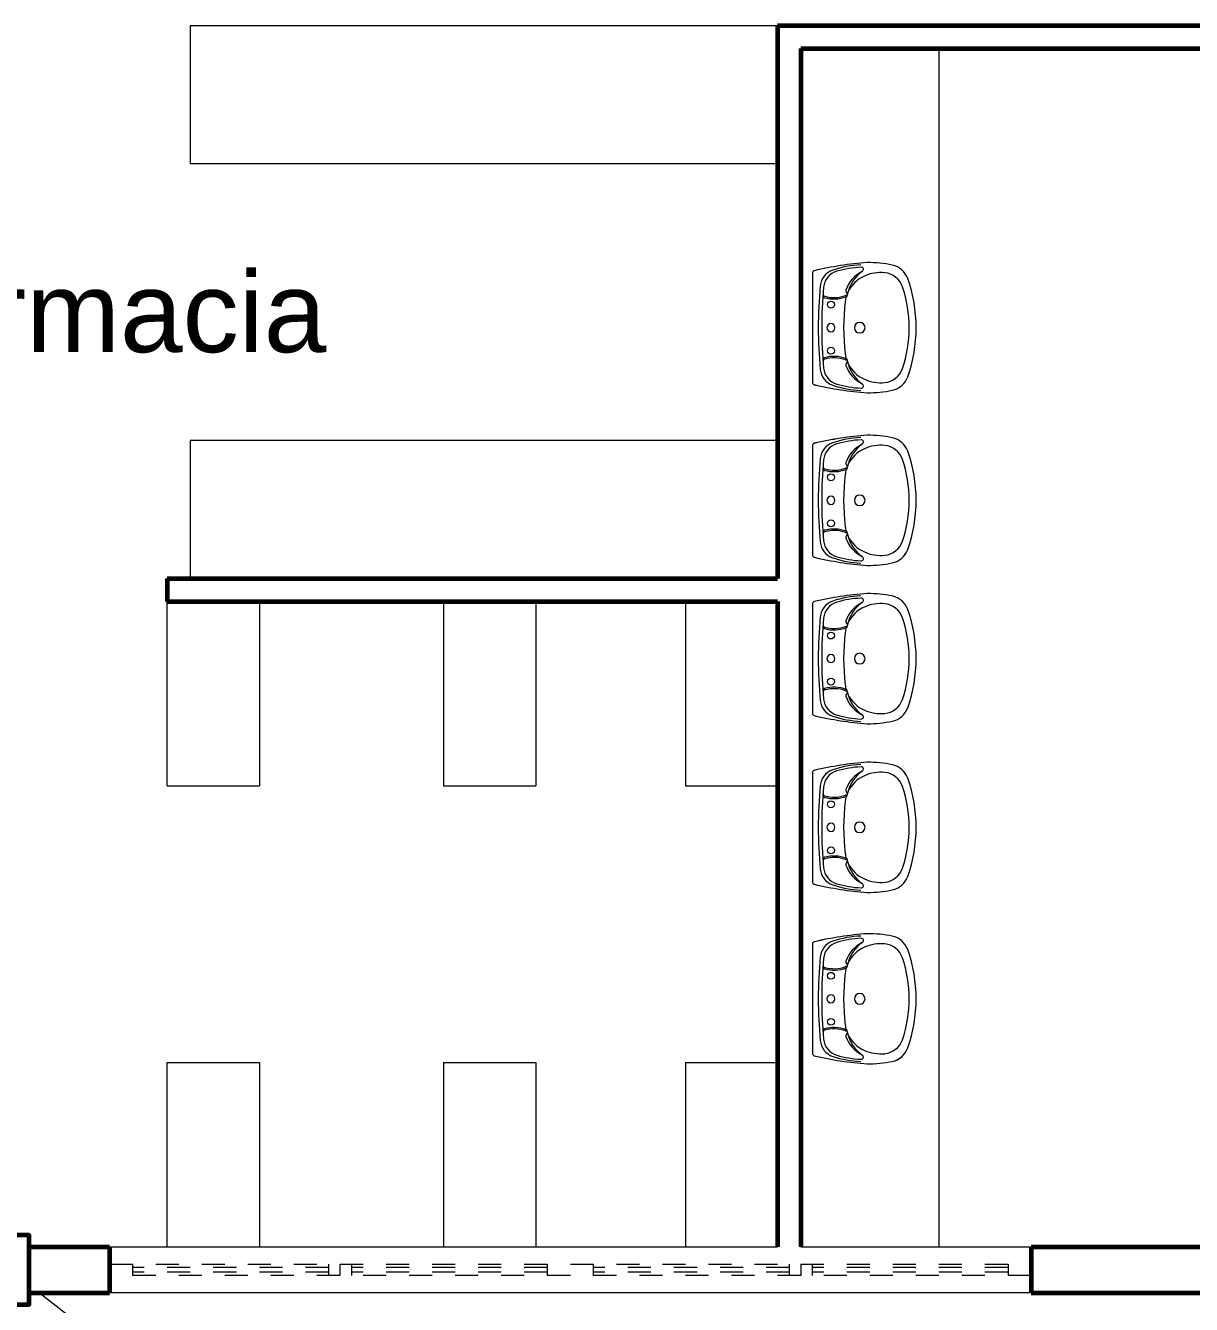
# Model space of a CAD drawing. Header units: millimetres. Extents: x 72 to 2370, y -203 to 794.
# Drawn here: x 1868.11 to 1873.17, y 287.93 to 293.48 of the extents above; entities that cross this region are included whole.
import ezdxf

# ---------------------------------------------------------------- set-up
doc = ezdxf.new("R2010")
doc.units = ezdxf.units.MM
doc.linetypes.add('ACAD_ISO03W100', pattern=[30, 12, -18])
for name, color, linetype, lineweight in [('01_Fina', 250, 'Continuous', 15), ('envolvente', 164, 'Continuous', 60), ('Estructura', 1, 'Continuous', 60), ('mobiliario', 252, 'Continuous', 9), ('Texto', 250, 'Continuous', 9), ('ventanas', 132, 'Continuous', 9)]:
    doc.layers.add(name, color=color, linetype=linetype, lineweight=lineweight)
doc.styles.get("Standard").update_dxf_attribs({"font": 'arial.ttf'})

msp = doc.modelspace()

# ---------------------------------------------------------------- linework, layer by layer
at = {"layer": '01_Fina', "color": 252, "linetype": 'Continuous', "lineweight": 9, "true_color": 0x939598}
msp.add_lwpolyline([(1868.1694, 287.9801), (1868.8363, 287.4598), (1870.7763, 285.7098), (1872.3963, 284.1498), (1873.6963, 282.0698), (1874.6563, 279.6598), (1877.4463, 277.2298), (1879.5663, 274.8098), (1881.0763, 272.4698), (1882.2363, 270.4498), (1883.3363, 267.7998), (1883.5263, 265.6498), (1883.4663, 263.0198), (1883.5063, 260.6198), (1884.4463, 256.6098), (1885.2563, 254.3898), (1886.2163, 251.7298)], dxfattribs=at)
at = {"layer": 'envolvente'}
for p, q in [((1871.3739, 293.4801), (1874.4739, 293.4801)), ((1871.3739, 293.4801), (1871.3739, 291.0801)), ((1871.4739, 293.3801), (1874.4739, 293.3801)), ((1871.4739, 293.3801), (1871.4739, 288.1801)), ((1868.7239, 291.0801), (1871.3739, 291.0801)), ((1868.7239, 291.0801), (1868.7239, 290.9801)), ((1868.7239, 290.9801), (1871.3739, 290.9801)), ((1871.3739, 290.9801), (1871.3739, 288.1801)), ((1868.1239, 288.1801), (1868.4739, 288.1801)), ((1868.4739, 288.1801), (1868.4739, 287.9801)), ((1872.4739, 288.1801), (1872.4739, 287.9801)), ((1872.4739, 288.1801), (1873.2739, 288.1801)), ((1868.1239, 287.9801), (1868.4739, 287.9801)), ((1872.4739, 287.9801), (1873.4739, 287.9801))]:
    msp.add_line(p, q, dxfattribs=at)
at = {"layer": 'envolvente', "lineweight": 9}
for p, q in [((1868.4739, 288.1801), (1871.3739, 288.1801)), ((1871.4739, 288.1801), (1872.4739, 288.1801)), ((1872.4739, 287.9801), (1868.4739, 287.9801))]:
    msp.add_line(p, q, dxfattribs=at)
at = {"layer": 'Estructura'}
msp.add_lwpolyline([(1867.8239, 287.9301), (1868.1239, 287.9301), (1868.1239, 288.2301), (1867.8239, 288.2301)], close=True, dxfattribs=at)
at = {"layer": 'mobiliario'}
for p, q in [((1868.8239, 293.4801), (1871.3739, 293.4801)), ((1868.8239, 293.4801), (1868.8239, 292.8801)), ((1872.0739, 293.3801), (1872.0739, 288.1801)), ((1871.3739, 292.8801), (1868.8239, 292.8801)), ((1871.5252, 292.4066), (1871.5252, 291.9314)), ((1871.3739, 291.6801), (1868.8239, 291.6801)), ((1868.8239, 291.6801), (1868.8239, 291.0801)), ((1871.5252, 291.6573), (1871.5252, 291.1821)), ((1868.7239, 290.1801), (1868.7239, 290.9801)), ((1869.1239, 290.9801), (1869.1239, 290.1801)), ((1869.9239, 290.9801), (1869.9239, 290.1801)), ((1870.3239, 290.9801), (1870.3239, 290.1801)), ((1870.9739, 290.9801), (1870.9739, 290.1801)), ((1871.5252, 290.9704), (1871.5252, 290.4953)), ((1871.5252, 290.2382), (1871.5252, 289.763)), ((1868.7239, 290.1801), (1869.1239, 290.1801)), ((1869.9239, 290.1801), (1870.3239, 290.1801)), ((1870.9739, 290.1801), (1871.3739, 290.1801)), ((1871.5252, 289.4941), (1871.5252, 289.0189)), ((1868.7239, 288.1801), (1868.7239, 288.9801)), ((1868.7239, 288.9801), (1869.1239, 288.9801)), ((1869.1239, 288.9801), (1869.1239, 288.1801)), ((1869.9239, 288.9801), (1869.9239, 288.1801)), ((1869.9239, 288.9801), (1870.3239, 288.9801)), ((1870.3239, 288.9801), (1870.3239, 288.1801)), ((1870.9739, 288.9801), (1870.9739, 288.1801)), ((1870.9739, 288.9801), (1871.3739, 288.9801))]:
    msp.add_line(p, q, dxfattribs=at)
for points in [[(1871.9385, 292.3825, 0.264015), (1871.8714, 292.4407, 0.049575), (1871.7631, 292.4515, 0.038872), (1871.5329, 292.4163, 0.348533), (1871.5252, 292.4066), (1871.5252, 291.9314, 0.348533), (1871.5329, 291.9217, 0.038872), (1871.7631, 291.8865, 0.049575), (1871.8714, 291.8973, 0.264015), (1871.9385, 291.9555, 0.171738), (1871.9385, 292.3825)], [(1871.9385, 291.6333, 0.264015), (1871.8714, 291.6915, 0.049575), (1871.7631, 291.7022, 0.038872), (1871.5329, 291.6671, 0.348533), (1871.5252, 291.6573), (1871.5252, 291.1821, 0.348533), (1871.5329, 291.1724, 0.038872), (1871.7631, 291.1372, 0.049575), (1871.8714, 291.148, 0.264015), (1871.9385, 291.2062, 0.171738), (1871.9385, 291.6333)], [(1871.9385, 290.9464, 0.264015), (1871.8714, 291.0046, 0.049575), (1871.7631, 291.0153, 0.038872), (1871.5329, 290.9802, 0.348533), (1871.5252, 290.9704), (1871.5252, 290.4953, 0.348533), (1871.5329, 290.4855, 0.038872), (1871.7631, 290.4503, 0.049575), (1871.8714, 290.4611, 0.264015), (1871.9385, 290.5193, 0.171738), (1871.9385, 290.9464)], [(1871.9385, 290.2141, 0.264015), (1871.8714, 290.2723, 0.049575), (1871.7631, 290.2831, 0.038872), (1871.5329, 290.2479, 0.348533), (1871.5252, 290.2382), (1871.5252, 289.763, 0.348533), (1871.5329, 289.7533, 0.038872), (1871.7631, 289.7181, 0.049575), (1871.8714, 289.7288, 0.264015), (1871.9385, 289.7871, 0.171738), (1871.9385, 290.2141)], [(1871.9385, 289.4701, 0.264015), (1871.8714, 289.5283, 0.049575), (1871.7631, 289.539, 0.038872), (1871.5329, 289.5039, 0.348533), (1871.5252, 289.4941), (1871.5252, 289.0189, 0.348533), (1871.5329, 289.0092, 0.038872), (1871.7631, 288.974, 0.049575), (1871.8714, 288.9848, 0.264015), (1871.9385, 289.043, 0.171738), (1871.9385, 289.4701)]]:
    msp.add_lwpolyline(points, format="xyb", dxfattribs=at)
for centre in [(1871.6052, 292.269), (1871.6052, 292.069), (1871.6052, 291.5197), (1871.6052, 291.3197), (1871.6052, 290.8328), (1871.6052, 290.6328), (1871.6052, 290.1006), (1871.6052, 289.9006), (1871.6052, 289.3565), (1871.6052, 289.1565)]:
    msp.add_circle(centre, 0.0148, dxfattribs=at)
for centre, radius, start, end in [((1871.8739, 290.9556), 1.5, 94.235, 103.1394), ((1871.7549, 291.9918), 0.45, 92.5492, 108.3376), ((1871.7549, 291.9918), 0.44, 92.4693, 106.4432), ((1871.7364, 292.4214), 0.01, 302.5846, 92.4693), ((1871.7631, 291.9015), 0.55, 78.6475, 90), ((1871.8537, 292.3525), 0.09, 19.4896, 78.6475), ((1871.5352, 292.4066), 0.01, 103.1394, 180), ((1871.6385, 292.343), 0.08, 108.3376, 174.5139), ((1871.653, 292.3371), 0.08, 106.4432, 174.6574), ((1871.8028, 292.2869), 0.14, 116.0639, 160.9983), ((1871.8249, 292.2881), 0.15, 123.6383, 169.2468), ((1871.8062, 292.2645), 0.14, 113.4394, 155.334), ((1871.8225, 292.227), 0.1809, 84.8891, 113.4394), ((1871.8306, 292.3175), 0.09, 18.8339, 84.8891), ((1871.3352, 292.169), 0.64, 340.5104, 19.4896), ((1873.4502, 292.169), 1.9, 174.5139, 185.4861), ((1873.4502, 292.169), 1.885, 174.6574, 185.3426), ((1871.6791, 292.3295), 0.00918, 160.9983, 232.2053), ((1871.6667, 292.3135), 0.0111, 290.4496, 52.2053), ((1871.3952, 292.169), 0.55, 341.1661, 18.8339), ((1871.5804, 292.3088), 0.01, 175.7246, 254.3432), ((1871.5809, 292.3149), 0.01, 175.5375, 253.8307), ((1871.6182, 292.4436), 0.15, 254.3432, 290.4496), ((1871.6182, 292.4436), 0.144, 253.8307, 290.4961), ((1872.5602, 292.169), 0.9, 172.7821, 187.2179), ((1871.8062, 292.2645), 0.14, 163.7957, 172.7821), ((1871.6696, 292.3062), 0.00272, 21.2388, 110.4961), ((1871.6052, 292.169), 0.0175, 0, 180), ((1871.6052, 292.169), 0.0175, 180, 0), ((1871.7302, 292.169), 0.023, 0, 180), ((1871.7302, 292.169), 0.023, 180, 0), ((1871.6182, 291.8944), 0.15, 69.5504, 105.6568), ((1871.8062, 292.0735), 0.14, 187.2179, 196.2043), ((1871.6385, 291.995), 0.08, 185.4861, 251.6624), ((1871.5804, 292.0292), 0.01, 105.6568, 184.2754), ((1871.5809, 292.0231), 0.01, 106.1693, 184.4625), ((1871.653, 292.0009), 0.08, 185.3426, 253.5568), ((1871.6182, 291.8944), 0.144, 69.5039, 106.1693), ((1871.6696, 292.0318), 0.00272, 249.5039, 338.7612), ((1871.6791, 292.0085), 0.00918, 127.7947, 199.0017), ((1871.8028, 292.0511), 0.14, 199.0017, 243.9361), ((1871.6667, 292.0245), 0.0111, 307.7947, 69.5504), ((1871.8249, 292.0499), 0.15, 190.7532, 236.3617), ((1871.8062, 292.0735), 0.14, 204.666, 246.5606), ((1871.8306, 292.0205), 0.09, 275.1109, 341.1661), ((1871.5352, 291.9314), 0.01, 180, 256.8606), ((1871.8225, 292.111), 0.1809, 246.5606, 275.1109), ((1871.8537, 291.9855), 0.09, 281.3525, 340.5104), ((1871.8739, 293.3824), 1.5, 256.8606, 265.765), ((1871.7549, 292.3462), 0.45, 251.6624, 267.4508), ((1871.7549, 292.3462), 0.44, 253.5568, 267.5307), ((1871.7364, 291.9166), 0.01, 267.5307, 57.4154), ((1871.7631, 292.4365), 0.55, 270, 281.3525), ((1871.5352, 291.6573), 0.01, 103.1394, 180), ((1871.8739, 290.2063), 1.5, 94.235, 103.1394), ((1871.6385, 291.5937), 0.08, 108.3376, 174.5139), ((1871.653, 291.5878), 0.08, 106.4432, 174.6574), ((1871.7549, 291.2425), 0.45, 92.5492, 108.3376), ((1871.7549, 291.2425), 0.44, 92.4693, 106.4432), ((1871.8028, 291.5376), 0.14, 116.0639, 160.9983), ((1871.8249, 291.5388), 0.15, 123.6383, 169.2468), ((1871.7364, 291.6721), 0.01, 302.5846, 92.4693), ((1871.8225, 291.4777), 0.1809, 84.8891, 113.4394), ((1871.7631, 291.1522), 0.55, 78.6475, 90), ((1871.8306, 291.5682), 0.09, 18.8339, 84.8891), ((1871.8537, 291.6032), 0.09, 19.4896, 78.6475), ((1873.4502, 291.4197), 1.9, 174.5139, 185.4861), ((1871.8062, 291.5152), 0.14, 113.4394, 155.334), ((1871.3952, 291.4197), 0.55, 341.1661, 18.8339), ((1871.3352, 291.4197), 0.64, 340.5104, 19.4896), ((1873.4502, 291.4197), 1.885, 174.6574, 185.3426), ((1871.5804, 291.5595), 0.01, 175.7246, 254.3432), ((1871.5809, 291.5656), 0.01, 175.5375, 253.8307), ((1871.6182, 291.6943), 0.15, 254.3432, 290.4496), ((1871.6182, 291.6943), 0.144, 253.8307, 290.4961), ((1871.8062, 291.5152), 0.14, 163.7957, 172.7821), ((1871.6696, 291.5569), 0.00272, 21.2388, 110.4961), ((1871.6791, 291.5802), 0.00918, 160.9983, 232.2053), ((1871.6667, 291.5642), 0.0111, 290.4496, 52.2053), ((1872.5602, 291.4197), 0.9, 172.7821, 187.2179), ((1871.6052, 291.4197), 0.0175, 0, 180), ((1871.7302, 291.4197), 0.023, 0, 180), ((1871.6052, 291.4197), 0.0175, 180, 0), ((1871.7302, 291.4197), 0.023, 180, 0), ((1871.5804, 291.2799), 0.01, 105.6568, 184.2754), ((1871.5809, 291.2738), 0.01, 106.1693, 184.4625), ((1871.6182, 291.1451), 0.15, 69.5504, 105.6568), ((1871.6182, 291.1451), 0.144, 69.5039, 106.1693), ((1871.8062, 291.3242), 0.14, 187.2179, 196.2043), ((1871.6696, 291.2826), 0.00272, 249.5039, 338.7612), ((1871.6791, 291.2592), 0.00918, 127.7947, 199.0017), ((1871.6667, 291.2753), 0.0111, 307.7947, 69.5504), ((1871.8249, 291.3006), 0.15, 190.7532, 236.3617), ((1871.8062, 291.3242), 0.14, 204.666, 246.5606), ((1871.6385, 291.2457), 0.08, 185.4861, 251.6624), ((1871.653, 291.2517), 0.08, 185.3426, 253.5568), ((1871.8028, 291.3018), 0.14, 199.0017, 243.9361), ((1871.8306, 291.2712), 0.09, 275.1109, 341.1661), ((1871.5352, 291.1821), 0.01, 180, 256.8606), ((1871.8739, 292.6331), 1.5, 256.8606, 265.765), ((1871.7549, 291.5969), 0.45, 251.6624, 267.4508), ((1871.7549, 291.5969), 0.44, 253.5568, 267.5307), ((1871.7364, 291.1673), 0.01, 267.5307, 57.4154), ((1871.8225, 291.3617), 0.1809, 246.5606, 275.1109), ((1871.8537, 291.2362), 0.09, 281.3525, 340.5104), ((1871.7631, 291.6872), 0.55, 270, 281.3525), ((1871.8739, 289.5194), 1.5, 94.235, 103.1394), ((1871.7549, 290.5556), 0.45, 92.5492, 108.3376), ((1871.7549, 290.5556), 0.44, 92.4693, 106.4432), ((1871.7364, 290.9852), 0.01, 302.5846, 92.4693), ((1871.7631, 290.4653), 0.55, 78.6475, 90), ((1871.8537, 290.9163), 0.09, 19.4896, 78.6475), ((1871.5352, 290.9704), 0.01, 103.1394, 180), ((1871.6385, 290.9068), 0.08, 108.3376, 174.5139), ((1871.653, 290.9009), 0.08, 106.4432, 174.6574), ((1871.8028, 290.8507), 0.14, 116.0639, 160.9983), ((1871.8249, 290.8519), 0.15, 123.6383, 169.2468), ((1871.8062, 290.8283), 0.14, 113.4394, 155.334), ((1871.8225, 290.7908), 0.1809, 84.8891, 113.4394), ((1871.8306, 290.8813), 0.09, 18.8339, 84.8891), ((1871.3352, 290.7328), 0.64, 340.5104, 19.4896), ((1873.4502, 290.7328), 1.9, 174.5139, 185.4861), ((1873.4502, 290.7328), 1.885, 174.6574, 185.3426), ((1871.5809, 290.8787), 0.01, 175.5375, 253.8307), ((1871.6791, 290.8933), 0.00918, 160.9983, 232.2053), ((1871.6667, 290.8773), 0.0111, 290.4496, 52.2053), ((1871.3952, 290.7328), 0.55, 341.1661, 18.8339), ((1871.5804, 290.8726), 0.01, 175.7246, 254.3432), ((1871.6182, 291.0074), 0.15, 254.3432, 290.4496), ((1871.6182, 291.0074), 0.144, 253.8307, 290.4961), ((1872.5602, 290.7328), 0.9, 172.7821, 187.2179), ((1871.8062, 290.8283), 0.14, 163.7957, 172.7821), ((1871.6696, 290.87), 0.00272, 21.2388, 110.4961), ((1871.6052, 290.7328), 0.0175, 0, 180), ((1871.6052, 290.7328), 0.0175, 180, 0), ((1871.7302, 290.7328), 0.023, 0, 180), ((1871.7302, 290.7328), 0.023, 180, 0), ((1871.5804, 290.5931), 0.01, 105.6568, 184.2754), ((1871.6182, 290.4583), 0.15, 69.5504, 105.6568), ((1871.6182, 290.4583), 0.144, 69.5039, 106.1693), ((1871.8062, 290.6374), 0.14, 187.2179, 196.2043), ((1871.6667, 290.5884), 0.0111, 307.7947, 69.5504), ((1871.6385, 290.5588), 0.08, 185.4861, 251.6624), ((1871.5809, 290.587), 0.01, 106.1693, 184.4625), ((1871.653, 290.5648), 0.08, 185.3426, 253.5568), ((1871.6696, 290.5957), 0.00272, 249.5039, 338.7612), ((1871.6791, 290.5723), 0.00918, 127.7947, 199.0017), ((1871.8028, 290.6149), 0.14, 199.0017, 243.9361), ((1871.8249, 290.6138), 0.15, 190.7532, 236.3617), ((1871.8062, 290.6374), 0.14, 204.666, 246.5606), ((1871.8306, 290.5843), 0.09, 275.1109, 341.1661), ((1871.5352, 290.4953), 0.01, 180, 256.8606), ((1871.7549, 290.9101), 0.44, 253.5568, 267.5307), ((1871.7364, 290.4805), 0.01, 267.5307, 57.4154), ((1871.8225, 290.6748), 0.1809, 246.5606, 275.1109), ((1871.8537, 290.5493), 0.09, 281.3525, 340.5104), ((1871.8739, 291.9462), 1.5, 256.8606, 265.765), ((1871.7549, 290.9101), 0.45, 251.6624, 267.4508), ((1871.7631, 291.0003), 0.55, 270, 281.3525), ((1871.8739, 288.7872), 1.5, 94.235, 103.1394), ((1871.7549, 289.8234), 0.45, 92.5492, 108.3376), ((1871.7631, 289.7331), 0.55, 78.6475, 90), ((1871.8537, 290.1841), 0.09, 19.4896, 78.6475), ((1871.5352, 290.2382), 0.01, 103.1394, 180), ((1871.6385, 290.1746), 0.08, 108.3376, 174.5139), ((1871.653, 290.1687), 0.08, 106.4432, 174.6574), ((1871.7549, 289.8234), 0.44, 92.4693, 106.4432), ((1871.8028, 290.1185), 0.14, 116.0639, 160.9983), ((1871.8249, 290.1197), 0.15, 123.6383, 169.2468), ((1871.8062, 290.0961), 0.14, 113.4394, 155.334), ((1871.7364, 290.253), 0.01, 302.5846, 92.4693), ((1871.8225, 290.0586), 0.1809, 84.8891, 113.4394), ((1871.8306, 290.1491), 0.09, 18.8339, 84.8891), ((1871.3352, 290.0006), 0.64, 340.5104, 19.4896), ((1873.4502, 290.0006), 1.9, 174.5139, 185.4861), ((1873.4502, 290.0006), 1.885, 174.6574, 185.3426), ((1871.6791, 290.1611), 0.00918, 160.9983, 232.2053), ((1871.3952, 290.0006), 0.55, 341.1661, 18.8339), ((1871.5804, 290.1404), 0.01, 175.7246, 254.3432), ((1871.5809, 290.1465), 0.01, 175.5375, 253.8307), ((1871.6182, 290.2752), 0.15, 254.3432, 290.4496), ((1871.6182, 290.2752), 0.144, 253.8307, 290.4961), ((1872.5602, 290.0006), 0.9, 172.7821, 187.2179), ((1871.8062, 290.0961), 0.14, 163.7957, 172.7821), ((1871.6696, 290.1377), 0.00272, 21.2388, 110.4961), ((1871.6667, 290.145), 0.0111, 290.4496, 52.2053), ((1871.6052, 290.0006), 0.0175, 0, 180), ((1871.6052, 290.0006), 0.0175, 180, 0), ((1871.7302, 290.0006), 0.023, 0, 180), ((1871.7302, 290.0006), 0.023, 180, 0), ((1871.8062, 289.9051), 0.14, 187.2179, 196.2043), ((1871.5804, 289.8608), 0.01, 105.6568, 184.2754), ((1871.5809, 289.8547), 0.01, 106.1693, 184.4625), ((1871.653, 289.8325), 0.08, 185.3426, 253.5568), ((1871.6182, 289.726), 0.15, 69.5504, 105.6568), ((1871.6182, 289.726), 0.144, 69.5039, 106.1693), ((1871.6696, 289.8634), 0.00272, 249.5039, 338.7612), ((1871.6791, 289.8401), 0.00918, 127.7947, 199.0017), ((1871.8028, 289.8827), 0.14, 199.0017, 243.9361), ((1871.6667, 289.8561), 0.0111, 307.7947, 69.5504), ((1871.8249, 289.8815), 0.15, 190.7532, 236.3617), ((1871.8062, 289.9051), 0.14, 204.666, 246.5606), ((1871.8306, 289.8521), 0.09, 275.1109, 341.1661), ((1871.6385, 289.8266), 0.08, 185.4861, 251.6624), ((1871.8225, 289.9426), 0.1809, 246.5606, 275.1109), ((1871.8537, 289.8171), 0.09, 281.3525, 340.5104), ((1871.5352, 289.763), 0.01, 180, 256.8606), ((1871.8739, 291.214), 1.5, 256.8606, 265.765), ((1871.7549, 290.1778), 0.45, 251.6624, 267.4508), ((1871.7549, 290.1778), 0.44, 253.5568, 267.5307), ((1871.7364, 289.7482), 0.01, 267.5307, 57.4154), ((1871.7631, 290.2681), 0.55, 270, 281.3525), ((1871.5352, 289.4941), 0.01, 103.1394, 180), ((1871.8739, 288.0431), 1.5, 94.235, 103.1394), ((1871.6385, 289.4305), 0.08, 108.3376, 174.5139), ((1871.653, 289.4246), 0.08, 106.4432, 174.6574), ((1871.7549, 289.0793), 0.45, 92.5492, 108.3376), ((1871.7549, 289.0793), 0.44, 92.4693, 106.4432), ((1871.8028, 289.3744), 0.14, 116.0639, 160.9983), ((1871.8249, 289.3756), 0.15, 123.6383, 169.2468), ((1871.7364, 289.5089), 0.01, 302.5846, 92.4693), ((1871.8225, 289.3145), 0.1809, 84.8891, 113.4394), ((1871.7631, 288.989), 0.55, 78.6475, 90), ((1871.8306, 289.405), 0.09, 18.8339, 84.8891), ((1871.8537, 289.44), 0.09, 19.4896, 78.6475), ((1873.4502, 289.2565), 1.9, 174.5139, 185.4861), ((1871.8062, 289.352), 0.14, 113.4394, 155.334), ((1871.3952, 289.2565), 0.55, 341.1661, 18.8339), ((1871.3352, 289.2565), 0.64, 340.5104, 19.4896), ((1873.4502, 289.2565), 1.885, 174.6574, 185.3426), ((1871.5804, 289.3963), 0.01, 175.7246, 254.3432), ((1871.5809, 289.4024), 0.01, 175.5375, 253.8307), ((1871.6182, 289.5311), 0.15, 254.3432, 290.4496), ((1871.6182, 289.5311), 0.144, 253.8307, 290.4961), ((1871.8062, 289.352), 0.14, 163.7957, 172.7821), ((1871.6696, 289.3937), 0.00272, 21.2388, 110.4961), ((1871.6791, 289.417), 0.00918, 160.9983, 232.2053), ((1871.6667, 289.401), 0.0111, 290.4496, 52.2053), ((1872.5602, 289.2565), 0.9, 172.7821, 187.2179), ((1871.6052, 289.2565), 0.0175, 0, 180), ((1871.7302, 289.2565), 0.023, 0, 180), ((1871.6052, 289.2565), 0.0175, 180, 0), ((1871.7302, 289.2565), 0.023, 180, 0), ((1871.5804, 289.1167), 0.01, 105.6568, 184.2754), ((1871.5809, 289.1106), 0.01, 106.1693, 184.4625), ((1871.6182, 288.9819), 0.15, 69.5504, 105.6568), ((1871.6182, 288.9819), 0.144, 69.5039, 106.1693), ((1871.8062, 289.161), 0.14, 187.2179, 196.2043), ((1871.6696, 289.1194), 0.00272, 249.5039, 338.7612), ((1871.6791, 289.096), 0.00918, 127.7947, 199.0017), ((1871.6667, 289.1121), 0.0111, 307.7947, 69.5504), ((1871.8249, 289.1374), 0.15, 190.7532, 236.3617), ((1871.8062, 289.161), 0.14, 204.666, 246.5606), ((1871.6385, 289.0825), 0.08, 185.4861, 251.6624), ((1871.653, 289.0885), 0.08, 185.3426, 253.5568), ((1871.8028, 289.1386), 0.14, 199.0017, 243.9361), ((1871.8306, 289.108), 0.09, 275.1109, 341.1661), ((1871.5352, 289.0189), 0.01, 180, 256.8606), ((1871.8739, 290.4699), 1.5, 256.8606, 265.765), ((1871.7549, 289.4337), 0.45, 251.6624, 267.4508), ((1871.7549, 289.4337), 0.44, 253.5568, 267.5307), ((1871.7364, 289.0041), 0.01, 267.5307, 57.4154), ((1871.8225, 289.1985), 0.1809, 246.5606, 275.1109), ((1871.8537, 289.073), 0.09, 281.3525, 340.5104), ((1871.7631, 289.524), 0.55, 270, 281.3525)]:
    msp.add_arc(centre, radius, start, end, dxfattribs=at)
at = {"layer": 'ventanas', "linetype": 'ACAD_ISO03W100', "ltscale": 0.001}
for p, q in [((1868.4739, 288.1051), (1870.4739, 288.1051)), ((1868.5739, 288.0551), (1868.5739, 288.1051)), ((1869.4239, 288.1051), (1869.4239, 288.0551)), ((1869.4739, 288.1051), (1869.4739, 288.0551)), ((1869.5239, 288.1051), (1869.5239, 288.0551)), ((1870.3739, 288.1051), (1870.3739, 288.0551)), ((1870.4739, 288.1051), (1872.4739, 288.1051)), ((1870.5739, 288.0551), (1870.5739, 288.1051)), ((1871.4239, 288.1051), (1871.4239, 288.0551)), ((1871.4739, 288.1051), (1871.4739, 288.0551)), ((1871.5239, 288.1051), (1871.5239, 288.0551)), ((1872.3739, 288.1051), (1872.3739, 288.0551)), ((1870.4739, 288.0551), (1868.4739, 288.0551)), ((1869.4239, 288.0901), (1868.5739, 288.0901)), ((1869.4239, 288.0701), (1868.5739, 288.0701)), ((1870.3739, 288.0901), (1869.5239, 288.0901)), ((1870.3739, 288.0701), (1869.5239, 288.0701)), ((1872.4739, 288.0551), (1870.4739, 288.0551)), ((1871.4239, 288.0901), (1870.5739, 288.0901)), ((1871.4239, 288.0701), (1870.5739, 288.0701)), ((1872.3739, 288.0901), (1871.5239, 288.0901)), ((1872.3739, 288.0701), (1871.5239, 288.0701))]:
    msp.add_line(p, q, dxfattribs=at)

# ---------------------------------------------------------------- texts
at = {"layer": 'Texto', "insert": (1867.3797, 292.4123), "char_height": 0.34952, "width": 4.125844, "attachment_point": 1}
msp.add_mtext('Farmacia', dxfattribs=at)

doc.saveas('drawing.dxf')
